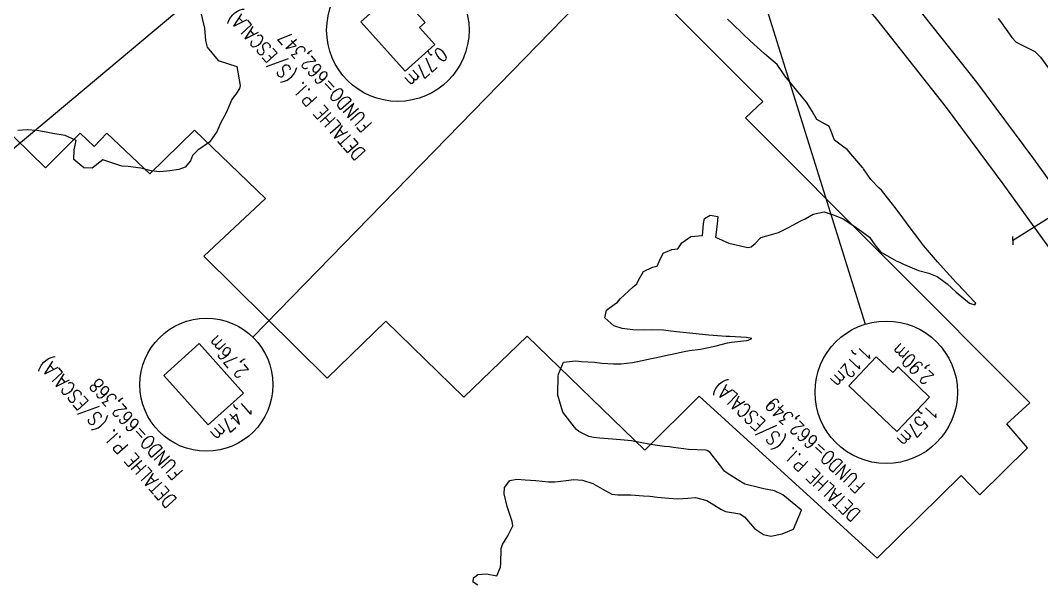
# Model space of a CAD drawing. Header units: metres. Extents: x 292545 to 299085, y 7450245 to 7463078.
# Drawn here: x 296084.1 to 296191.6, y 7458034.1 to 7458093.3 of the extents above; entities that cross this region are included whole.
import ezdxf

# ---------------------------------------------------------------- set-up
doc = ezdxf.new("R2010")
doc.units = ezdxf.units.M
doc.linetypes.add('CONTINUO', pattern=[0])
doc.linetypes.add('TRACEJADO', pattern=[8.7, 8, -0.7])
for name, color, linetype in [('Curvas de Nivel 1m', 11, 'Continuous'), ('Edificações', 30, 'Continuous'), ('Linha Férrea', 20, 'Continuous'), ('PLACA_KM', 45, 'Continuous'), ('Pórtico', 62, 'Continuous'), ('TEXTO', 45, 'Continuous')]:
    doc.layers.add(name, color=color, linetype=linetype)
doc.styles.add('ROMANS', font='romans', dxfattribs={"height": 0.2})

msp = doc.modelspace()

# ---------------------------------------------------------------- linework, layer by layer
at = {"layer": 'Curvas de Nivel 1m', "elevation": 664, "flags": 128}
for points in [[(296102.95, 7458094.49), (296103.46, 7458092.48), (296103.58, 7458091.15), (296103.73, 7458090.48), (296104.88, 7458089.06), (296106.87, 7458088.44), (296107.23, 7458086.44), (296107.16, 7458086.13), (296106.84, 7458085.64), (296106.34, 7458084.95), (296106.14, 7458084.45), (296105.73, 7458083.54), (296105.13, 7458082.46), (296105.03, 7458082.23), (296104.79, 7458081.64), (296103.99, 7458080.47), (296102.77, 7458079.63), (296102.21, 7458079.05), (296101.99, 7458078.5), (296101.42, 7458077.83), (296100.75, 7458077.59), (296099.81, 7458077.46), (296098.75, 7458077.36), (296097.83, 7458077.46), (296096.75, 7458077.72), (296095.42, 7458077.91), (296094.75, 7458077.94), (296092.76, 7458078.61), (296091.64, 7458077.73), (296090.75, 7458077.77), (296089.7, 7458078.64), (296089.75, 7458079.66), (296089.96, 7458080.64), (296088.79, 7458081.15), (296087.5, 7458081.38), (296086.79, 7458081.51), (296085.79, 7458081.69), (296084.79, 7458081.77), (296083.79, 7458081.71)], [(296132.23, 7458033.84), (296131.76, 7458034.14), (296131.78, 7458034.61), (296132.24, 7458034.94), (296133.14, 7458035.03), (296134.24, 7458034.82), (296134.62, 7458035.73), (296134.65, 7458036.11), (296134.69, 7458037.69), (296134.83, 7458038.1), (296135.38, 7458039.01), (296135.91, 7458040.09), (296135.86, 7458040.54), (296135.32, 7458042.1), (296135.01, 7458043.44), (296135.05, 7458044.1), (296135.61, 7458044.85), (296136.36, 7458044.99), (296137.22, 7458044.93), (296138.36, 7458044.85), (296139.68, 7458044.72), (296140.36, 7458044.72), (296141.53, 7458044.86), (296142.36, 7458044.94), (296143.25, 7458044.89), (296144.36, 7458044.54), (296145.34, 7458043.98), (296146.35, 7458043.42), (296146.97, 7458043.34), (296148.35, 7458043.34), (296149.67, 7458043.25), (296150.34, 7458043.19), (296151.15, 7458043.11), (296152.34, 7458042.99), (296153.3, 7458042.92), (296154.34, 7458043), (296155.15, 7458043.06), (296156.34, 7458042.75), (296157.81, 7458041.84), (296158.32, 7458041.59), (296159.84, 7458041.33), (296160.32, 7458041.03), (296161.36, 7458039.79), (296162.3, 7458039.15), (296163.08, 7458038.98), (296164.3, 7458039.25), (296165.47, 7458039.74), (296166.32, 7458041.73), (296164.35, 7458043.33), (296163.49, 7458043.77), (296162.36, 7458043.99), (296162.08, 7458044.06), (296160.36, 7458044.47), (296159.53, 7458044.97), (296158.37, 7458045.68), (296158.2, 7458045.83), (296157.67, 7458046.55), (296156.65, 7458047.85), (296156.4, 7458048.01), (296156.2, 7458048.05), (296154.41, 7458048.1), (296152.84, 7458048.32), (296152.41, 7458048.38), (296151.88, 7458048.43), (296150.41, 7458048.64), (296149.33, 7458048.85), (296148.41, 7458049.03), (296147.25, 7458049.12), (296146.42, 7458049.2), (296145.08, 7458049.32), (296144.42, 7458049.38), (296143.92, 7458049.5), (296142.86, 7458050.01), (296142.63, 7458050.22), (296142.43, 7458050.47), (296141.19, 7458052.03), (296140.67, 7458053.84), (296140.66, 7458054.04), (296140.71, 7458055.82), (296140.72, 7458056.04), (296141.26, 7458057.29), (296142.51, 7458057.46), (296143.14, 7458057.39), (296144.51, 7458057.3), (296145.28, 7458057.21), (296146.51, 7458057.13), (296147.33, 7458057.14), (296148.51, 7458057.27), (296149.06, 7458057.39), (296150.52, 7458057.69), (296150.71, 7458057.73), (296151.54, 7458057.91), (296152.33, 7458058.08), (296152.52, 7458058.12), (296153.97, 7458058.42), (296154.52, 7458058.52), (296155.7, 7458058.69), (296156.53, 7458058.85), (296157.33, 7458059.04), (296158.54, 7458059.33), (296158.96, 7458059.4), (296160.54, 7458059.59), (296160.72, 7458059.62), (296161.08, 7458059.79), (296160.54, 7458059.89), (296158.73, 7458060.01), (296158.54, 7458060.01), (296158.37, 7458060.01), (296156.55, 7458060.16), (296156.2, 7458060.2), (296154.55, 7458060.35), (296153.15, 7458060.49), (296152.55, 7458060.57), (296151.8, 7458060.66), (296150.55, 7458060.71), (296149.79, 7458060.69), (296148.55, 7458060.72), (296147.43, 7458060.84), (296146.55, 7458061.13), (296145.62, 7458061.98), (296145.78, 7458062.77), (296146.58, 7458063.37), (296146.93, 7458063.62), (296147.22, 7458063.96), (296148.61, 7458065.24), (296148.99, 7458065.55), (296149.17, 7458065.93), (296149.69, 7458066.86), (296150.63, 7458067.29), (296151.12, 7458067.42), (296151.33, 7458067.91), (296151.76, 7458068.79), (296152.65, 7458069.16), (296153.3, 7458069.25), (296153.71, 7458069.88), (296154.67, 7458070.54), (296155.88, 7458070.65), (296156, 7458071.86), (296156.12, 7458072.42), (296156.69, 7458072.78), (296157.51, 7458072.65), (296157.43, 7458071.84), (296157.28, 7458070.46), (296158.66, 7458069.82), (296160.66, 7458069.38), (296161.01, 7458069.44), (296161.45, 7458069.79), (296162.04, 7458070.42), (296162.67, 7458070.61), (296163.88, 7458070.96), (296164.68, 7458071.34), (296164.95, 7458071.48), (296165.42, 7458071.74), (296166.24, 7458072.18), (296166.69, 7458072.41), (296167.54, 7458072.87), (296168.7, 7458073.12), (296169.77, 7458072.77), (296170.69, 7458072.4), (296171.83, 7458071.67), (296172.68, 7458071.07), (296173.48, 7458070.46), (296174.03, 7458069.65), (296174.65, 7458068.92), (296176.29, 7458067.96), (296176.64, 7458067.83), (296177.06, 7458067.61), (296178.63, 7458066.94), (296179.72, 7458066.67), (296180.62, 7458066.31), (296181.64, 7458065.55), (296182.6, 7458064.67), (296184, 7458063.53), (296184.58, 7458063.35), (296184.68, 7458063.52), (296184.64, 7458063.57), (296184.58, 7458063.62), (296182.76, 7458065.54), (296182.61, 7458065.69), (296180.91, 7458067.56), (296180.64, 7458067.87), (296179.15, 7458069.58), (296178.94, 7458069.86), (296178.67, 7458070.26), (296177.64, 7458071.6), (296176.7, 7458072.87), (296176.13, 7458073.62), (296174.73, 7458075.41), (296174.5, 7458075.63), (296173.62, 7458076.53), (296172.86, 7458077.66), (296172.82, 7458077.72), (296172.75, 7458077.79), (296171.13, 7458079.68), (296170.79, 7458079.94), (296169.78, 7458080.68), (296169.39, 7458081.7), (296169.23, 7458082.12), (296168.81, 7458082.35), (296167.94, 7458082.84), (296167.43, 7458083.72), (296166.84, 7458084.69), (296165.96, 7458085.74), (296164.87, 7458087.07), (296164.56, 7458087.45), (296164.37, 7458087.76), (296163.75, 7458088.63), (296162.89, 7458089.37), (296162.39, 7458089.79), (296160.91, 7458091.12), (296160.22, 7458091.81), (296158.94, 7458093.03), (296158.54, 7458093.42)], [(296187.03, 7458093.49), (296187.26, 7458093.16), (296188.46, 7458091.47), (296188.92, 7458090.99), (296189.84, 7458090.53), (296190.9, 7458090), (296191.5, 7458089.43), (296192.87, 7458087.49)]]:
    msp.add_lwpolyline(points, dxfattribs=at)
at = {"layer": 'Edificações'}
msp.add_lwpolyline([(296068.65, 7458095.41), (296086.7, 7458077.76), (296090.36, 7458081.42), (296091.83, 7458080.01), (296093.18, 7458081.42), (296097.69, 7458077.14), (296102.39, 7458081.74), (296109.88, 7458074.53), (296103.4, 7458068.45), (296116.36, 7458055.62), (296122.54, 7458061.64), (296130.77, 7458053.64), (296137.45, 7458060.05), (296149.81, 7458048.04), (296155.53, 7458053.73), (296174.27, 7458036.66), (296183.12, 7458045.37), (296185.1, 7458043.35), (296190.13, 7458048.3), (296187.93, 7458050.83), (296190.37, 7458053.03), (296160.42, 7458083.03), (296162.25, 7458084.74), (296043.56, 7458203.55)], dxfattribs=at)
at = {"layer": 'Linha Férrea', "linetype": 'Continuous'}
for points in [[(296075.43, 7458198.86), (296096.49, 7458179.73), (296116.09, 7458160.46), (296124.93, 7458151.53), (296134.28, 7458142.26), (296148.44, 7458127.96), (296158.06, 7458117.77), (296168.47, 7458106.53), (296177.32, 7458096.2), (296184.74, 7458086.78), (296190.76, 7458078.7), (296195.64, 7458071.94)], [(296072.71, 7458195.65), (296093.75, 7458176.54), (296113.27, 7458157.34), (296122.11, 7458148.42), (296131.46, 7458139.16), (296145.57, 7458124.91), (296155.14, 7458114.77), (296165.48, 7458103.6), (296174.22, 7458093.4), (296181.54, 7458084.1), (296187.51, 7458076.09), (296192.33, 7458069.41)]]:
    msp.add_lwpolyline(points, dxfattribs=at)
at = {"layer": 'PLACA_KM', "linetype": 'CONTINUO'}
msp.add_polyline3d([(296141.76, 7458128.75, 0), (295929.4, 7457950.8, 0)], dxfattribs=at)
at = {"layer": 'Pórtico'}
for points in [[(296188.55, 7458070.11), (296197.02, 7458075.45)], [(296188.53, 7458070.54), (296188.57, 7458069.67)]]:
    msp.add_lwpolyline(points, dxfattribs=at)
at = {"layer": 'TEXTO', "linetype": 'TRACEJADO', "flags": 128}
for points in [[(296124.6, 7458087.94), (296119.91, 7458093.14)], [(296103.86, 7458050.71), (296099.18, 7458055.91)], [(296176.36, 7458050.01), (296171.29, 7458054.83)]]:
    msp.add_lwpolyline(points, dxfattribs=at)
at = {"layer": 'TEXTO', "linetype": 'CONTINUO'}
for points in [[(296156.27, 7458108.93, 0), (296108.55, 7458059.94, 0)], [(296159.16, 7458105.68, 0), (296173.01, 7458061.3, 0)], [(296124.6, 7458087.94, 0), (296127.72, 7458090.75, 0), (296126.11, 7458092.53, 0), (296126.71, 7458093.07, 0), (296123.63, 7458096.49, 0), (296119.91, 7458093.14, 0)], [(296103.86, 7458050.71, 0), (296107.58, 7458054.06, 0), (296102.89, 7458059.26, 0), (296099.18, 7458055.91, 0)], [(296171.29, 7458054.83, 0), (296174.19, 7458057.87, 0), (296175.92, 7458056.22, 0), (296176.48, 7458056.8, 0), (296179.81, 7458053.63, 0), (296176.36, 7458050.01, 0)]]:
    msp.add_polyline3d(points, dxfattribs=at)
for centre, radius in [((296123.82, 7458092.26), 7.5), ((296103.66, 7458054.93), 7), ((296175.24, 7458054.14), 7.5)]:
    msp.add_circle(centre, radius, dxfattribs=at)

# ---------------------------------------------------------------- texts
at = {"layer": 'TEXTO', "style": 'ROMANS', "width": 0.8}
for s, rotation, p in [('DETALHE P.I. (S/ESCALA)', 132, (296120.5, 7458079.42)), ('FUNDO=662,347', 132, (296121.18, 7458082.37)), ('0,77m', 222, (296128.22, 7458090.58)), ('2,76m', 132, (296108.21, 7458056.43)), ('1,12m', 226.4307, (296172.79, 7458059.15)), ('2,90m', 136.4307, (296180.37, 7458055.87)), ('DETALHE P.I. (S/ESCALA)', 132, (296100.6, 7458042.84)), ('FUNDO=662,368', 132, (296101.28, 7458045.78)), ('DETALHE P.I. (S/ESCALA)', 136.4307, (296172.65, 7458041.49)), ('FUNDO=662,349', 136.4307, (296173.1, 7458044.48)), ('1,47m', 222, (296107.77, 7458053.33)), ('1,57m', 226.4307, (296179.78, 7458052.92))]:
    msp.add_text(s, height=1.5, rotation=rotation, dxfattribs=at).set_placement(p)

doc.saveas('drawing.dxf')
